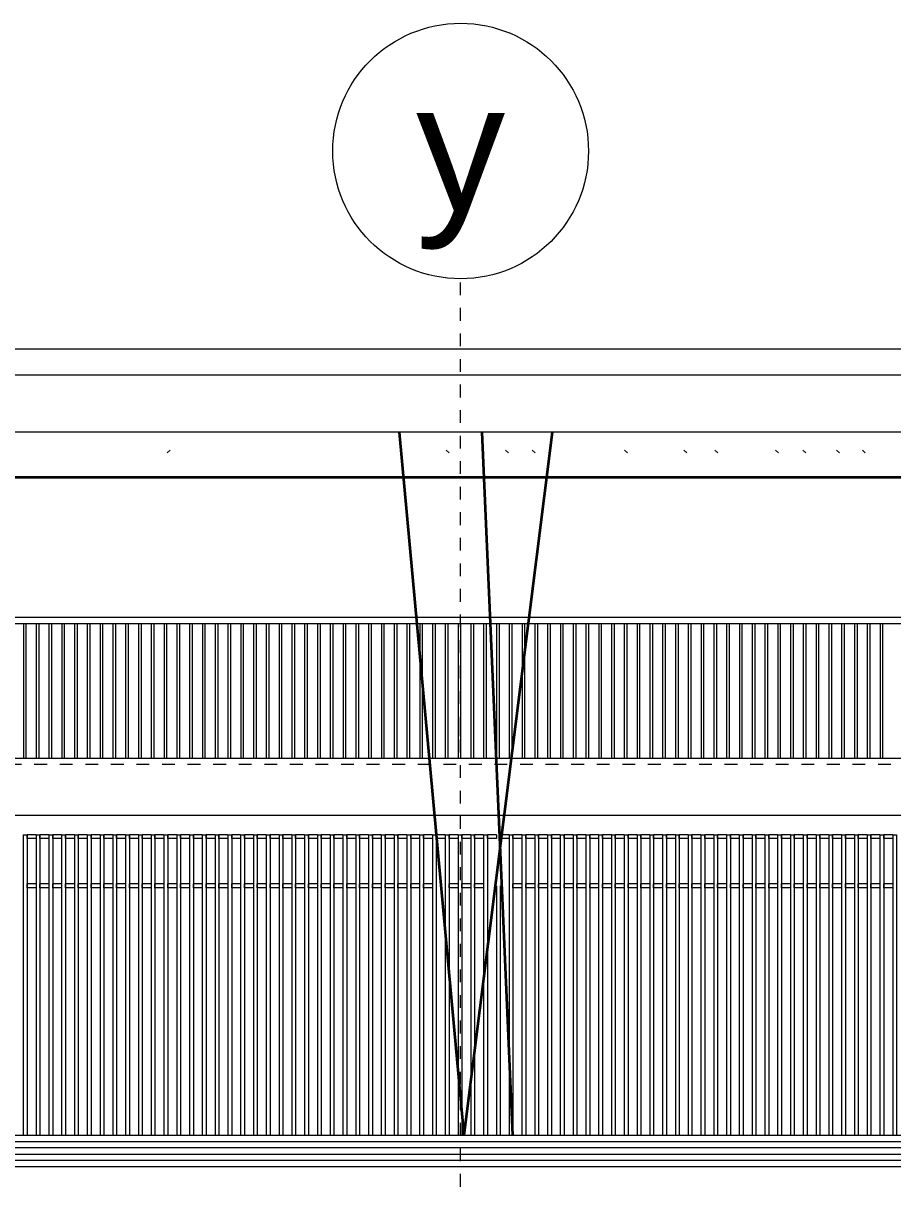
# Model space of a CAD drawing. Header units: metres. Extents: x 40 to 358, y -13 to 19.
# Drawn here: x 131.52 to 138.32, y -2.35 to 6.75 of the extents above; entities that cross this region are included whole.
import ezdxf

# ---------------------------------------------------------------- set-up
doc = ezdxf.new("R2010")
doc.units = ezdxf.units.M
doc.linetypes.add('Eje', pattern=[0.015, 0.003, -0.003, 0.006, -0.003])
doc.linetypes.add('LíneaDeRejilla', pattern=[0.021, 0.012, -0.003, 0.003, -0.003])
for name, color, linetype, lineweight in [('A-BRND', 11, 'Continuous', 5), ('A-FLOR', 192, 'Continuous', 18), ('A-MURO', 113, 'Continuous', 9), ('A-PISO', 51, 'Continuous', 9), ('A-TEXT-NIVL', 51, 'Continuous', 5), ('A-VENT-CORT-MARC', 51, 'Continuous', 5), ('S-COLS-SIMB', 171, 'Continuous', 35), ('S-REJI', 1, 'Continuous', 5), ('S-REJI-IDEN', 1, 'Continuous', 5), ('S-VIGA', 12, 'Continuous', 5)]:
    doc.layers.add(name, color=color, linetype=linetype, lineweight=lineweight)
doc.styles.add('Arial_1', font='arial.ttf', dxfattribs={"height": 1})

# ---------------------------------------------------------------- blocks, each defined once
blk = doc.blocks.new('Railing - 20-1440445-Fachada Norte- Acceso Principal')
at = {"layer": 'A-BRND'}
for p, q in [((72.0069, 1), (72.0069, 2.05)), ((72.0269, 1), (72.0269, 2.05))]:
    blk.add_line(p, q, dxfattribs=at)
blk = doc.blocks.new('Railing - Railing-1329717-Fachada Norte- Acceso Principal')
for p in [(-10.8, 0), (-10.7, 0), (-10.6, 0), (-10.5, 0), (-10.4, 0), (-10.3, 0), (-10.2, 0), (-10.1, 0), (-10, 0), (-9.9, 0), (-9.8, 0), (-9.7, 0), (-9.6, 0), (-9.5, 0), (-9.4, 0), (-9.3, 0), (-9.2, 0), (-9.1, 0), (-9, 0), (-8.9, 0), (-8.8, 0), (-8.7, 0), (-8.6, 0), (-8.5, 0), (-8.4, 0), (-8.3, 0), (-8.2, 0), (-8.1, 0), (-8, 0), (-7.9, 0), (-7.8, 0), (-7.7, 0), (-7.6, 0), (-7.5, 0), (-7.4, 0), (-7.3, 0), (-7.2, 0), (-7.1, 0), (-7, 0), (-6.9, 0), (-6.8, 0), (-6.7, 0), (-6.6, 0), (-6.5, 0), (-6.4, 0), (-6.3, 0), (-6.2, 0), (-6.1, 0), (-6, 0), (-5.9, 0), (-5.8, 0), (-5.7, 0), (-5.6, 0), (-5.5, 0), (-5.4, 0), (-5.3, 0), (-5.2, 0), (-5.1, 0), (-5, 0), (-4.9, 0), (-4.8, 0), (-4.7, 0), (-4.6, 0), (-4.5, 0), (-4.4, 0), (-4.3, 0), (-4.2, 0), (-4.1, 0)]:
    blk.add_blockref('Railing - 20-1440445-Fachada Norte- Acceso Principal', p)
blk = doc.blocks.new('Top Rail Type - Top Rail_Internal_-1329734-Fachada Norte- Acceso Principal')
at = {"layer": 'A-BRND'}
for p, q in [((72.1163, 2.1), (55.9169, 2.1)), ((72.1163, 2.05), (55.9169, 2.05))]:
    blk.add_line(p, q, dxfattribs=at)
blk = doc.blocks.new('Montante rectangular - 30x30-1439888-Fachada Norte- Acceso Principal')
at = {"layer": 'A-VENT-CORT-MARC'}
for p, q in [((57.9337, -0.015), (57.9337, 0.015)), ((58.0037, 0.015), (57.9337, 0.015)), ((58.0037, 0.015), (58.0037, -0.015)), ((58.0037, -0.015), (57.9337, -0.015))]:
    blk.add_line(p, q, dxfattribs=at)
blk = doc.blocks.new('Montante rectangular - 30x30-1440109-Fachada Norte- Acceso Principal')
at = {"layer": 'A-VENT-CORT-MARC'}
for p, q in [((58.0337, 0.37), (58.0337, 0.4)), ((58.1037, 0.4), (58.0337, 0.4)), ((58.1037, 0.37), (58.0337, 0.37)), ((58.1037, 0.4), (58.1037, 0.37))]:
    blk.add_line(p, q, dxfattribs=at)
blk = doc.blocks.new('Montante rectangular - 30x30-1440428-Fachada Norte- Acceso Principal')
at = {"layer": 'A-VENT-CORT-MARC'}
for p, q in [((57.9037, 0.4), (57.9337, 0.4)), ((57.9037, 0.4), (57.9037, 0)), ((57.9337, 0.4), (57.9337, 0))]:
    blk.add_line(p, q, dxfattribs=at)
blk = doc.blocks.new('Montante rectangular - 30x30-1439872-Fachada Norte- Acceso Principal')
at = {"layer": 'A-VENT-CORT-MARC'}
for p, q in [((57.9037, 0), (57.9037, -1.95)), ((57.9337, 0), (57.9337, -1.95))]:
    blk.add_line(p, q, dxfattribs=at)
blk = doc.blocks.new('Grid - 4mm-563819-Fachada Norte- Acceso Principal')
at = {"layer": 'S-REJI-IDEN'}
blk.add_circle((48.3419, 5.7517), 1, dxfattribs=at)

msp = doc.modelspace()

# ---------------------------------------------------------------- linework, layer by layer
at = {"layer": 'A-FLOR'}
for p, q in [((163.3188, -2.05), (122.2193, -2.05)), ((122.2193, -2.1), (163.3188, -2.1))]:
    msp.add_line(p, q, dxfattribs=at)
at = {"layer": 'A-MURO'}
msp.add_line((153.5466, 4.2), (122.208, 4.2), dxfattribs=at)
at = {"layer": 'A-PISO'}
for p, q in [((118.583, 4), (157.5985, 4)), ((157.7705, 3.55), (118.583, 3.55)), ((117.783, 1), (157.7705, 1)), ((157.7705, 0.55), (117.783, 0.55)), ((122.2195, -2), (163.3188, -2)), ((126.233, -1.95), (144.3158, -1.95)), ((163.3188, -2.15), (122.2195, -2.15)), ((163.3188, -2.2), (121.2309, -2.2))]:
    msp.add_line(p, q, dxfattribs=at)
at = {"layer": 'A-TEXT-NIVL', "linetype": 'Eje'}
for p, q in [((115.3242, 4), (161.5562, 4)), ((114.757, 1), (161.5562, 1)), ((153.5053, 0.95), (114.757, 0.95)), ((114.757, -2), (161.5562, -2)), ((153.5053, -2.05), (114.757, -2.05))]:
    msp.add_line(p, q, dxfattribs=at)
at = {"layer": 'S-COLS-SIMB'}
for p, q in [((134.9676, -1.95), (134.4623, 3.55)), ((134.9676, -1.95), (135.6576, 3.55)), ((135.3476, -1.95), (135.1087, 3.55))]:
    msp.add_line(p, q, dxfattribs=at)
at = {"layer": 'S-REJI', "linetype": 'LíneaDeRejilla'}
for p, q in [((134.9403, 1.2238), (134.9403, 4.7517)), ((134.9403, 1.173), (134.9403, 1.2238)), ((134.9403, -2.3548), (134.9403, 1.173))]:
    msp.add_line(p, q, dxfattribs=at)
at = {"layer": 'S-VIGA', "lineweight": 18}
for p, q in [((132.6452, 3.39), (132.669, 3.41)), ((134.8262, 3.41), (134.8495, 3.39)), ((135.2914, 3.41), (135.3146, 3.39)), ((135.5004, 3.41), (135.5242, 3.39)), ((136.2216, 3.41), (136.2449, 3.39)), ((136.6868, 3.41), (136.71, 3.39)), ((136.928, 3.41), (136.9518, 3.39)), ((137.4039, 3.41), (137.4277, 3.39)), ((137.617, 3.41), (137.6403, 3.39)), ((137.8797, 3.41), (137.9035, 3.39)), ((138.0821, 3.41), (138.1054, 3.39))]:
    msp.add_line(p, q, dxfattribs=at)
at = {"layer": 'S-VIGA', "lineweight": 35}
msp.add_line((126.233, 3.2), (144.3158, 3.2), dxfattribs=at)

# ---------------------------------------------------------------- block references
at = {"layer": 'A-BRND'}
for name in ['Top Rail Type - Top Rail_Internal_-1329734-Fachada Norte- Acceso Principal', 'Railing - Railing-1329717-Fachada Norte- Acceso Principal']:
    msp.add_blockref(name, (70.3161, 0), dxfattribs=at)
at = {"layer": 'A-VENT-CORT-MARC'}
for name, p in [('Montante rectangular - 30x30-1440428-Fachada Norte- Acceso Principal', (73.6161, 0)), ('Montante rectangular - 30x30-1440109-Fachada Norte- Acceso Principal', (73.5161, 0)), ('Montante rectangular - 30x30-1440428-Fachada Norte- Acceso Principal', (73.7161, 0)), ('Montante rectangular - 30x30-1440109-Fachada Norte- Acceso Principal', (73.6161, 0)), ('Montante rectangular - 30x30-1440428-Fachada Norte- Acceso Principal', (73.8161, 0)), ('Montante rectangular - 30x30-1440109-Fachada Norte- Acceso Principal', (73.7161, 0)), ('Montante rectangular - 30x30-1440428-Fachada Norte- Acceso Principal', (73.9161, 0)), ('Montante rectangular - 30x30-1440109-Fachada Norte- Acceso Principal', (73.8161, 0)), ('Montante rectangular - 30x30-1440428-Fachada Norte- Acceso Principal', (74.0161, 0)), ('Montante rectangular - 30x30-1440109-Fachada Norte- Acceso Principal', (73.9161, 0)), ('Montante rectangular - 30x30-1440428-Fachada Norte- Acceso Principal', (74.1161, 0)), ('Montante rectangular - 30x30-1440109-Fachada Norte- Acceso Principal', (74.0161, 0)), ('Montante rectangular - 30x30-1440428-Fachada Norte- Acceso Principal', (74.2161, 0)), ('Montante rectangular - 30x30-1440109-Fachada Norte- Acceso Principal', (74.1161, 0)), ('Montante rectangular - 30x30-1440428-Fachada Norte- Acceso Principal', (74.3161, 0)), ('Montante rectangular - 30x30-1440109-Fachada Norte- Acceso Principal', (74.2161, 0)), ('Montante rectangular - 30x30-1440428-Fachada Norte- Acceso Principal', (74.4161, 0)), ('Montante rectangular - 30x30-1440109-Fachada Norte- Acceso Principal', (74.3161, 0)), ('Montante rectangular - 30x30-1440428-Fachada Norte- Acceso Principal', (74.5161, 0)), ('Montante rectangular - 30x30-1440109-Fachada Norte- Acceso Principal', (74.4161, 0)), ('Montante rectangular - 30x30-1440428-Fachada Norte- Acceso Principal', (74.6161, 0)), ('Montante rectangular - 30x30-1440109-Fachada Norte- Acceso Principal', (74.5161, 0)), ('Montante rectangular - 30x30-1440428-Fachada Norte- Acceso Principal', (74.7161, 0)), ('Montante rectangular - 30x30-1440109-Fachada Norte- Acceso Principal', (74.6161, 0)), ('Montante rectangular - 30x30-1440428-Fachada Norte- Acceso Principal', (74.8161, 0)), ('Montante rectangular - 30x30-1440109-Fachada Norte- Acceso Principal', (74.7161, 0)), ('Montante rectangular - 30x30-1440428-Fachada Norte- Acceso Principal', (74.9161, 0)), ('Montante rectangular - 30x30-1440109-Fachada Norte- Acceso Principal', (74.8161, 0)), ('Montante rectangular - 30x30-1440428-Fachada Norte- Acceso Principal', (75.0161, 0)), ('Montante rectangular - 30x30-1440109-Fachada Norte- Acceso Principal', (74.9161, 0)), ('Montante rectangular - 30x30-1440428-Fachada Norte- Acceso Principal', (75.1161, 0)), ('Montante rectangular - 30x30-1440109-Fachada Norte- Acceso Principal', (75.0161, 0)), ('Montante rectangular - 30x30-1440428-Fachada Norte- Acceso Principal', (75.2161, 0)), ('Montante rectangular - 30x30-1440109-Fachada Norte- Acceso Principal', (75.1161, 0)), ('Montante rectangular - 30x30-1440428-Fachada Norte- Acceso Principal', (75.3161, 0)), ('Montante rectangular - 30x30-1440109-Fachada Norte- Acceso Principal', (75.2161, 0)), ('Montante rectangular - 30x30-1440428-Fachada Norte- Acceso Principal', (75.4161, 0)), ('Montante rectangular - 30x30-1440109-Fachada Norte- Acceso Principal', (75.3161, 0)), ('Montante rectangular - 30x30-1440428-Fachada Norte- Acceso Principal', (75.5161, 0)), ('Montante rectangular - 30x30-1440109-Fachada Norte- Acceso Principal', (75.4161, 0)), ('Montante rectangular - 30x30-1440428-Fachada Norte- Acceso Principal', (75.6161, 0)), ('Montante rectangular - 30x30-1440109-Fachada Norte- Acceso Principal', (75.5161, 0)), ('Montante rectangular - 30x30-1440428-Fachada Norte- Acceso Principal', (75.7161, 0)), ('Montante rectangular - 30x30-1440109-Fachada Norte- Acceso Principal', (75.6161, 0)), ('Montante rectangular - 30x30-1440428-Fachada Norte- Acceso Principal', (75.8161, 0)), ('Montante rectangular - 30x30-1440109-Fachada Norte- Acceso Principal', (75.7161, 0)), ('Montante rectangular - 30x30-1440428-Fachada Norte- Acceso Principal', (75.9161, 0)), ('Montante rectangular - 30x30-1440109-Fachada Norte- Acceso Principal', (75.8161, 0)), ('Montante rectangular - 30x30-1440428-Fachada Norte- Acceso Principal', (76.0161, 0)), ('Montante rectangular - 30x30-1440109-Fachada Norte- Acceso Principal', (75.9161, 0)), ('Montante rectangular - 30x30-1440428-Fachada Norte- Acceso Principal', (76.1161, 0)), ('Montante rectangular - 30x30-1440109-Fachada Norte- Acceso Principal', (76.0161, 0)), ('Montante rectangular - 30x30-1440428-Fachada Norte- Acceso Principal', (76.2161, 0)), ('Montante rectangular - 30x30-1440109-Fachada Norte- Acceso Principal', (76.1161, 0)), ('Montante rectangular - 30x30-1440428-Fachada Norte- Acceso Principal', (76.3161, 0)), ('Montante rectangular - 30x30-1440109-Fachada Norte- Acceso Principal', (76.2161, 0)), ('Montante rectangular - 30x30-1440428-Fachada Norte- Acceso Principal', (76.4161, 0)), ('Montante rectangular - 30x30-1440109-Fachada Norte- Acceso Principal', (76.3161, 0)), ('Montante rectangular - 30x30-1440428-Fachada Norte- Acceso Principal', (76.5161, 0)), ('Montante rectangular - 30x30-1440109-Fachada Norte- Acceso Principal', (76.4161, 0)), ('Montante rectangular - 30x30-1440428-Fachada Norte- Acceso Principal', (76.6161, 0)), ('Montante rectangular - 30x30-1440109-Fachada Norte- Acceso Principal', (76.5161, 0)), ('Montante rectangular - 30x30-1440428-Fachada Norte- Acceso Principal', (76.7161, 0)), ('Montante rectangular - 30x30-1440109-Fachada Norte- Acceso Principal', (76.6161, 0)), ('Montante rectangular - 30x30-1440428-Fachada Norte- Acceso Principal', (76.8161, 0)), ('Montante rectangular - 30x30-1440109-Fachada Norte- Acceso Principal', (76.7161, 0)), ('Montante rectangular - 30x30-1440428-Fachada Norte- Acceso Principal', (76.9161, 0)), ('Montante rectangular - 30x30-1440109-Fachada Norte- Acceso Principal', (76.8161, 0)), ('Montante rectangular - 30x30-1440428-Fachada Norte- Acceso Principal', (77.0161, 0)), ('Montante rectangular - 30x30-1440109-Fachada Norte- Acceso Principal', (76.9161, 0)), ('Montante rectangular - 30x30-1440428-Fachada Norte- Acceso Principal', (77.1161, 0)), ('Montante rectangular - 30x30-1440109-Fachada Norte- Acceso Principal', (77.0161, 0)), ('Montante rectangular - 30x30-1440428-Fachada Norte- Acceso Principal', (77.2161, 0)), ('Montante rectangular - 30x30-1440109-Fachada Norte- Acceso Principal', (77.1161, 0)), ('Montante rectangular - 30x30-1440109-Fachada Norte- Acceso Principal', (77.2161, 0)), ('Montante rectangular - 30x30-1440428-Fachada Norte- Acceso Principal', (77.4161, 0)), ('Montante rectangular - 30x30-1440109-Fachada Norte- Acceso Principal', (77.3161, 0)), ('Montante rectangular - 30x30-1440428-Fachada Norte- Acceso Principal', (77.5161, 0)), ('Montante rectangular - 30x30-1440109-Fachada Norte- Acceso Principal', (77.4161, 0)), ('Montante rectangular - 30x30-1440428-Fachada Norte- Acceso Principal', (77.6161, 0)), ('Montante rectangular - 30x30-1440109-Fachada Norte- Acceso Principal', (77.5161, 0)), ('Montante rectangular - 30x30-1440428-Fachada Norte- Acceso Principal', (77.7161, 0)), ('Montante rectangular - 30x30-1440109-Fachada Norte- Acceso Principal', (77.6161, 0)), ('Montante rectangular - 30x30-1440428-Fachada Norte- Acceso Principal', (77.8161, 0)), ('Montante rectangular - 30x30-1440109-Fachada Norte- Acceso Principal', (77.7161, 0)), ('Montante rectangular - 30x30-1440428-Fachada Norte- Acceso Principal', (77.9161, 0)), ('Montante rectangular - 30x30-1440109-Fachada Norte- Acceso Principal', (77.8161, 0)), ('Montante rectangular - 30x30-1440428-Fachada Norte- Acceso Principal', (78.0161, 0)), ('Montante rectangular - 30x30-1440109-Fachada Norte- Acceso Principal', (77.9161, 0)), ('Montante rectangular - 30x30-1440428-Fachada Norte- Acceso Principal', (78.1161, 0)), ('Montante rectangular - 30x30-1440109-Fachada Norte- Acceso Principal', (78.0161, 0)), ('Montante rectangular - 30x30-1440428-Fachada Norte- Acceso Principal', (78.2161, 0)), ('Montante rectangular - 30x30-1440109-Fachada Norte- Acceso Principal', (78.1161, 0)), ('Montante rectangular - 30x30-1440428-Fachada Norte- Acceso Principal', (78.3161, 0)), ('Montante rectangular - 30x30-1440109-Fachada Norte- Acceso Principal', (78.2161, 0)), ('Montante rectangular - 30x30-1440428-Fachada Norte- Acceso Principal', (78.4161, 0)), ('Montante rectangular - 30x30-1440109-Fachada Norte- Acceso Principal', (78.3161, 0)), ('Montante rectangular - 30x30-1440428-Fachada Norte- Acceso Principal', (78.5161, 0)), ('Montante rectangular - 30x30-1440109-Fachada Norte- Acceso Principal', (78.4161, 0)), ('Montante rectangular - 30x30-1440428-Fachada Norte- Acceso Principal', (78.6161, 0)), ('Montante rectangular - 30x30-1440109-Fachada Norte- Acceso Principal', (78.5161, 0)), ('Montante rectangular - 30x30-1440428-Fachada Norte- Acceso Principal', (78.7161, 0)), ('Montante rectangular - 30x30-1440109-Fachada Norte- Acceso Principal', (78.6161, 0)), ('Montante rectangular - 30x30-1440428-Fachada Norte- Acceso Principal', (78.8161, 0)), ('Montante rectangular - 30x30-1440109-Fachada Norte- Acceso Principal', (78.7161, 0)), ('Montante rectangular - 30x30-1440428-Fachada Norte- Acceso Principal', (78.9161, 0)), ('Montante rectangular - 30x30-1440109-Fachada Norte- Acceso Principal', (78.8161, 0)), ('Montante rectangular - 30x30-1440428-Fachada Norte- Acceso Principal', (79.0161, 0)), ('Montante rectangular - 30x30-1440109-Fachada Norte- Acceso Principal', (78.9161, 0)), ('Montante rectangular - 30x30-1440428-Fachada Norte- Acceso Principal', (79.1161, 0)), ('Montante rectangular - 30x30-1440109-Fachada Norte- Acceso Principal', (79.0161, 0)), ('Montante rectangular - 30x30-1440428-Fachada Norte- Acceso Principal', (79.2161, 0)), ('Montante rectangular - 30x30-1440109-Fachada Norte- Acceso Principal', (79.1161, 0)), ('Montante rectangular - 30x30-1440428-Fachada Norte- Acceso Principal', (79.3161, 0)), ('Montante rectangular - 30x30-1440109-Fachada Norte- Acceso Principal', (79.2161, 0)), ('Montante rectangular - 30x30-1440428-Fachada Norte- Acceso Principal', (79.4161, 0)), ('Montante rectangular - 30x30-1440109-Fachada Norte- Acceso Principal', (79.3161, 0)), ('Montante rectangular - 30x30-1440428-Fachada Norte- Acceso Principal', (79.5161, 0)), ('Montante rectangular - 30x30-1440109-Fachada Norte- Acceso Principal', (79.4161, 0)), ('Montante rectangular - 30x30-1440428-Fachada Norte- Acceso Principal', (79.6161, 0)), ('Montante rectangular - 30x30-1440109-Fachada Norte- Acceso Principal', (79.5161, 0)), ('Montante rectangular - 30x30-1440428-Fachada Norte- Acceso Principal', (79.7161, 0)), ('Montante rectangular - 30x30-1440109-Fachada Norte- Acceso Principal', (79.6161, 0)), ('Montante rectangular - 30x30-1440428-Fachada Norte- Acceso Principal', (79.8161, 0)), ('Montante rectangular - 30x30-1440109-Fachada Norte- Acceso Principal', (79.7161, 0)), ('Montante rectangular - 30x30-1440428-Fachada Norte- Acceso Principal', (79.9161, 0)), ('Montante rectangular - 30x30-1440109-Fachada Norte- Acceso Principal', (79.8161, 0)), ('Montante rectangular - 30x30-1440428-Fachada Norte- Acceso Principal', (80.0161, 0)), ('Montante rectangular - 30x30-1440109-Fachada Norte- Acceso Principal', (79.9161, 0)), ('Montante rectangular - 30x30-1440428-Fachada Norte- Acceso Principal', (80.1161, 0)), ('Montante rectangular - 30x30-1440109-Fachada Norte- Acceso Principal', (80.0161, 0)), ('Montante rectangular - 30x30-1440428-Fachada Norte- Acceso Principal', (80.2161, 0)), ('Montante rectangular - 30x30-1440109-Fachada Norte- Acceso Principal', (80.1161, 0)), ('Montante rectangular - 30x30-1440428-Fachada Norte- Acceso Principal', (80.3161, 0)), ('Montante rectangular - 30x30-1440109-Fachada Norte- Acceso Principal', (80.2161, 0)), ('Montante rectangular - 30x30-1440428-Fachada Norte- Acceso Principal', (80.4161, 0)), ('Montante rectangular - 30x30-1439872-Fachada Norte- Acceso Principal', (73.6161, 0)), ('Montante rectangular - 30x30-1439888-Fachada Norte- Acceso Principal', (73.6161, 0)), ('Montante rectangular - 30x30-1439872-Fachada Norte- Acceso Principal', (73.7161, 0)), ('Montante rectangular - 30x30-1439888-Fachada Norte- Acceso Principal', (73.7161, 0)), ('Montante rectangular - 30x30-1439872-Fachada Norte- Acceso Principal', (73.8161, 0)), ('Montante rectangular - 30x30-1439888-Fachada Norte- Acceso Principal', (73.8161, 0)), ('Montante rectangular - 30x30-1439872-Fachada Norte- Acceso Principal', (73.9161, 0)), ('Montante rectangular - 30x30-1439888-Fachada Norte- Acceso Principal', (73.9161, 0)), ('Montante rectangular - 30x30-1439872-Fachada Norte- Acceso Principal', (74.0161, 0)), ('Montante rectangular - 30x30-1439888-Fachada Norte- Acceso Principal', (74.0161, 0)), ('Montante rectangular - 30x30-1439872-Fachada Norte- Acceso Principal', (74.1161, 0)), ('Montante rectangular - 30x30-1439888-Fachada Norte- Acceso Principal', (74.1161, 0)), ('Montante rectangular - 30x30-1439872-Fachada Norte- Acceso Principal', (74.2161, 0)), ('Montante rectangular - 30x30-1439888-Fachada Norte- Acceso Principal', (74.2161, 0)), ('Montante rectangular - 30x30-1439872-Fachada Norte- Acceso Principal', (74.3161, 0)), ('Montante rectangular - 30x30-1439888-Fachada Norte- Acceso Principal', (74.3161, 0)), ('Montante rectangular - 30x30-1439872-Fachada Norte- Acceso Principal', (74.4161, 0)), ('Montante rectangular - 30x30-1439888-Fachada Norte- Acceso Principal', (74.4161, 0)), ('Montante rectangular - 30x30-1439872-Fachada Norte- Acceso Principal', (74.5161, 0)), ('Montante rectangular - 30x30-1439888-Fachada Norte- Acceso Principal', (74.5161, 0)), ('Montante rectangular - 30x30-1439872-Fachada Norte- Acceso Principal', (74.6161, 0)), ('Montante rectangular - 30x30-1439888-Fachada Norte- Acceso Principal', (74.6161, 0)), ('Montante rectangular - 30x30-1439872-Fachada Norte- Acceso Principal', (74.7161, 0)), ('Montante rectangular - 30x30-1439888-Fachada Norte- Acceso Principal', (74.7161, 0)), ('Montante rectangular - 30x30-1439872-Fachada Norte- Acceso Principal', (74.8161, 0)), ('Montante rectangular - 30x30-1439888-Fachada Norte- Acceso Principal', (74.8161, 0)), ('Montante rectangular - 30x30-1439872-Fachada Norte- Acceso Principal', (74.9161, 0)), ('Montante rectangular - 30x30-1439888-Fachada Norte- Acceso Principal', (74.9161, 0)), ('Montante rectangular - 30x30-1439872-Fachada Norte- Acceso Principal', (75.0161, 0)), ('Montante rectangular - 30x30-1439888-Fachada Norte- Acceso Principal', (75.0161, 0)), ('Montante rectangular - 30x30-1439872-Fachada Norte- Acceso Principal', (75.1161, 0)), ('Montante rectangular - 30x30-1439888-Fachada Norte- Acceso Principal', (75.1161, 0)), ('Montante rectangular - 30x30-1439872-Fachada Norte- Acceso Principal', (75.2161, 0)), ('Montante rectangular - 30x30-1439888-Fachada Norte- Acceso Principal', (75.2161, 0)), ('Montante rectangular - 30x30-1439872-Fachada Norte- Acceso Principal', (75.3161, 0)), ('Montante rectangular - 30x30-1439888-Fachada Norte- Acceso Principal', (75.3161, 0)), ('Montante rectangular - 30x30-1439872-Fachada Norte- Acceso Principal', (75.4161, 0)), ('Montante rectangular - 30x30-1439888-Fachada Norte- Acceso Principal', (75.4161, 0)), ('Montante rectangular - 30x30-1439872-Fachada Norte- Acceso Principal', (75.5161, 0)), ('Montante rectangular - 30x30-1439888-Fachada Norte- Acceso Principal', (75.5161, 0)), ('Montante rectangular - 30x30-1439872-Fachada Norte- Acceso Principal', (75.6161, 0)), ('Montante rectangular - 30x30-1439888-Fachada Norte- Acceso Principal', (75.6161, 0)), ('Montante rectangular - 30x30-1439872-Fachada Norte- Acceso Principal', (75.7161, 0)), ('Montante rectangular - 30x30-1439888-Fachada Norte- Acceso Principal', (75.7161, 0)), ('Montante rectangular - 30x30-1439872-Fachada Norte- Acceso Principal', (75.8161, 0)), ('Montante rectangular - 30x30-1439888-Fachada Norte- Acceso Principal', (75.8161, 0)), ('Montante rectangular - 30x30-1439872-Fachada Norte- Acceso Principal', (75.9161, 0)), ('Montante rectangular - 30x30-1439888-Fachada Norte- Acceso Principal', (75.9161, 0)), ('Montante rectangular - 30x30-1439872-Fachada Norte- Acceso Principal', (76.0161, 0)), ('Montante rectangular - 30x30-1439888-Fachada Norte- Acceso Principal', (76.0161, 0)), ('Montante rectangular - 30x30-1439872-Fachada Norte- Acceso Principal', (76.1161, 0)), ('Montante rectangular - 30x30-1439888-Fachada Norte- Acceso Principal', (76.1161, 0)), ('Montante rectangular - 30x30-1439872-Fachada Norte- Acceso Principal', (76.2161, 0)), ('Montante rectangular - 30x30-1439888-Fachada Norte- Acceso Principal', (76.2161, 0)), ('Montante rectangular - 30x30-1439872-Fachada Norte- Acceso Principal', (76.3161, 0)), ('Montante rectangular - 30x30-1439888-Fachada Norte- Acceso Principal', (76.3161, 0)), ('Montante rectangular - 30x30-1439872-Fachada Norte- Acceso Principal', (76.4161, 0)), ('Montante rectangular - 30x30-1439888-Fachada Norte- Acceso Principal', (76.4161, 0)), ('Montante rectangular - 30x30-1439872-Fachada Norte- Acceso Principal', (76.5161, 0)), ('Montante rectangular - 30x30-1439888-Fachada Norte- Acceso Principal', (76.5161, 0)), ('Montante rectangular - 30x30-1439872-Fachada Norte- Acceso Principal', (76.6161, 0)), ('Montante rectangular - 30x30-1439888-Fachada Norte- Acceso Principal', (76.6161, 0)), ('Montante rectangular - 30x30-1439872-Fachada Norte- Acceso Principal', (76.7161, 0)), ('Montante rectangular - 30x30-1439888-Fachada Norte- Acceso Principal', (76.7161, 0)), ('Montante rectangular - 30x30-1439872-Fachada Norte- Acceso Principal', (76.8161, 0)), ('Montante rectangular - 30x30-1439872-Fachada Norte- Acceso Principal', (76.9161, 0)), ('Montante rectangular - 30x30-1439888-Fachada Norte- Acceso Principal', (76.9161, 0)), ('Montante rectangular - 30x30-1439872-Fachada Norte- Acceso Principal', (77.0161, 0)), ('Montante rectangular - 30x30-1439888-Fachada Norte- Acceso Principal', (77.0161, 0)), ('Montante rectangular - 30x30-1439872-Fachada Norte- Acceso Principal', (77.1161, 0)), ('Montante rectangular - 30x30-1439888-Fachada Norte- Acceso Principal', (77.1161, 0)), ('Montante rectangular - 30x30-1439872-Fachada Norte- Acceso Principal', (77.2161, 0)), ('Montante rectangular - 30x30-1439872-Fachada Norte- Acceso Principal', (77.3161, 0)), ('Montante rectangular - 30x30-1439872-Fachada Norte- Acceso Principal', (77.4161, 0)), ('Montante rectangular - 30x30-1439888-Fachada Norte- Acceso Principal', (77.4161, 0)), ('Montante rectangular - 30x30-1439872-Fachada Norte- Acceso Principal', (77.5161, 0)), ('Montante rectangular - 30x30-1439888-Fachada Norte- Acceso Principal', (77.5161, 0)), ('Montante rectangular - 30x30-1439872-Fachada Norte- Acceso Principal', (77.6161, 0)), ('Montante rectangular - 30x30-1439888-Fachada Norte- Acceso Principal', (77.6161, 0)), ('Montante rectangular - 30x30-1439872-Fachada Norte- Acceso Principal', (77.7161, 0)), ('Montante rectangular - 30x30-1439888-Fachada Norte- Acceso Principal', (77.7161, 0)), ('Montante rectangular - 30x30-1439872-Fachada Norte- Acceso Principal', (77.8161, 0)), ('Montante rectangular - 30x30-1439888-Fachada Norte- Acceso Principal', (77.8161, 0)), ('Montante rectangular - 30x30-1439872-Fachada Norte- Acceso Principal', (77.9161, 0)), ('Montante rectangular - 30x30-1439888-Fachada Norte- Acceso Principal', (77.9161, 0)), ('Montante rectangular - 30x30-1439872-Fachada Norte- Acceso Principal', (78.0161, 0)), ('Montante rectangular - 30x30-1439888-Fachada Norte- Acceso Principal', (78.0161, 0)), ('Montante rectangular - 30x30-1439872-Fachada Norte- Acceso Principal', (78.1161, 0)), ('Montante rectangular - 30x30-1439888-Fachada Norte- Acceso Principal', (78.1161, 0)), ('Montante rectangular - 30x30-1439872-Fachada Norte- Acceso Principal', (78.2161, 0)), ('Montante rectangular - 30x30-1439888-Fachada Norte- Acceso Principal', (78.2161, 0)), ('Montante rectangular - 30x30-1439872-Fachada Norte- Acceso Principal', (78.3161, 0)), ('Montante rectangular - 30x30-1439888-Fachada Norte- Acceso Principal', (78.3161, 0)), ('Montante rectangular - 30x30-1439872-Fachada Norte- Acceso Principal', (78.4161, 0)), ('Montante rectangular - 30x30-1439888-Fachada Norte- Acceso Principal', (78.4161, 0)), ('Montante rectangular - 30x30-1439872-Fachada Norte- Acceso Principal', (78.5161, 0)), ('Montante rectangular - 30x30-1439888-Fachada Norte- Acceso Principal', (78.5161, 0)), ('Montante rectangular - 30x30-1439872-Fachada Norte- Acceso Principal', (78.6161, 0)), ('Montante rectangular - 30x30-1439888-Fachada Norte- Acceso Principal', (78.6161, 0)), ('Montante rectangular - 30x30-1439872-Fachada Norte- Acceso Principal', (78.7161, 0)), ('Montante rectangular - 30x30-1439888-Fachada Norte- Acceso Principal', (78.7161, 0)), ('Montante rectangular - 30x30-1439872-Fachada Norte- Acceso Principal', (78.8161, 0)), ('Montante rectangular - 30x30-1439888-Fachada Norte- Acceso Principal', (78.8161, 0)), ('Montante rectangular - 30x30-1439872-Fachada Norte- Acceso Principal', (78.9161, 0)), ('Montante rectangular - 30x30-1439888-Fachada Norte- Acceso Principal', (78.9161, 0)), ('Montante rectangular - 30x30-1439872-Fachada Norte- Acceso Principal', (79.0161, 0)), ('Montante rectangular - 30x30-1439888-Fachada Norte- Acceso Principal', (79.0161, 0)), ('Montante rectangular - 30x30-1439872-Fachada Norte- Acceso Principal', (79.1161, 0)), ('Montante rectangular - 30x30-1439888-Fachada Norte- Acceso Principal', (79.1161, 0)), ('Montante rectangular - 30x30-1439872-Fachada Norte- Acceso Principal', (79.2161, 0)), ('Montante rectangular - 30x30-1439888-Fachada Norte- Acceso Principal', (79.2161, 0)), ('Montante rectangular - 30x30-1439872-Fachada Norte- Acceso Principal', (79.3161, 0)), ('Montante rectangular - 30x30-1439888-Fachada Norte- Acceso Principal', (79.3161, 0)), ('Montante rectangular - 30x30-1439872-Fachada Norte- Acceso Principal', (79.4161, 0)), ('Montante rectangular - 30x30-1439888-Fachada Norte- Acceso Principal', (79.4161, 0)), ('Montante rectangular - 30x30-1439872-Fachada Norte- Acceso Principal', (79.5161, 0)), ('Montante rectangular - 30x30-1439888-Fachada Norte- Acceso Principal', (79.5161, 0)), ('Montante rectangular - 30x30-1439872-Fachada Norte- Acceso Principal', (79.6161, 0)), ('Montante rectangular - 30x30-1439888-Fachada Norte- Acceso Principal', (79.6161, 0)), ('Montante rectangular - 30x30-1439872-Fachada Norte- Acceso Principal', (79.7161, 0)), ('Montante rectangular - 30x30-1439888-Fachada Norte- Acceso Principal', (79.7161, 0)), ('Montante rectangular - 30x30-1439872-Fachada Norte- Acceso Principal', (79.8161, 0)), ('Montante rectangular - 30x30-1439888-Fachada Norte- Acceso Principal', (79.8161, 0)), ('Montante rectangular - 30x30-1439872-Fachada Norte- Acceso Principal', (79.9161, 0)), ('Montante rectangular - 30x30-1439888-Fachada Norte- Acceso Principal', (79.9161, 0)), ('Montante rectangular - 30x30-1439872-Fachada Norte- Acceso Principal', (80.0161, 0)), ('Montante rectangular - 30x30-1439888-Fachada Norte- Acceso Principal', (80.0161, 0)), ('Montante rectangular - 30x30-1439872-Fachada Norte- Acceso Principal', (80.1161, 0)), ('Montante rectangular - 30x30-1439888-Fachada Norte- Acceso Principal', (80.1161, 0)), ('Montante rectangular - 30x30-1439872-Fachada Norte- Acceso Principal', (80.2161, 0)), ('Montante rectangular - 30x30-1439888-Fachada Norte- Acceso Principal', (80.2161, 0)), ('Montante rectangular - 30x30-1439872-Fachada Norte- Acceso Principal', (80.3161, 0)), ('Montante rectangular - 30x30-1439888-Fachada Norte- Acceso Principal', (80.3161, 0)), ('Montante rectangular - 30x30-1439872-Fachada Norte- Acceso Principal', (80.4161, 0))]:
    msp.add_blockref(name, p, dxfattribs=at)
at = {"layer": 'S-REJI-IDEN'}
msp.add_blockref('Grid - 4mm-563819-Fachada Norte- Acceso Principal', (86.5984, 0), dxfattribs=at)

# ---------------------------------------------------------------- texts
at = {"layer": 'S-REJI-IDEN', "insert": (134.94, 6.2822), "char_height": 1, "width": 0.795769, "attachment_point": 2, "line_spacing_factor": 0.941778, "style": 'Arial_1'}
msp.add_mtext('y', dxfattribs=at)

doc.saveas('drawing.dxf')
